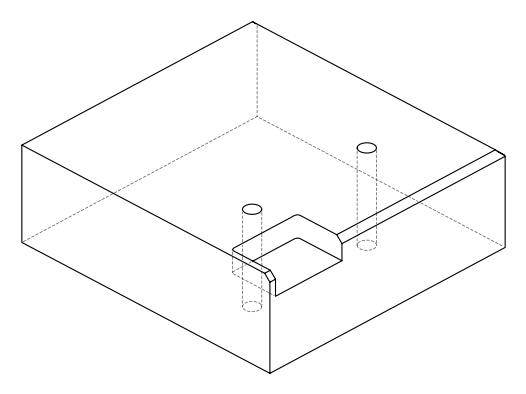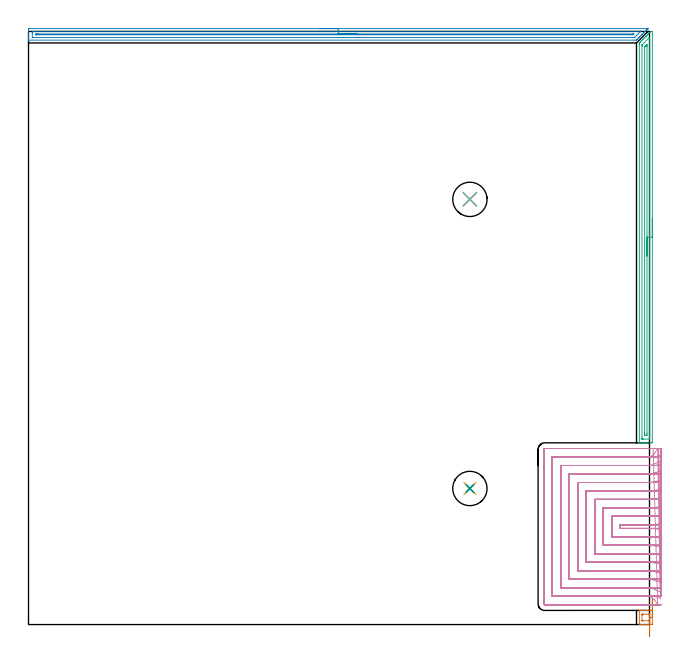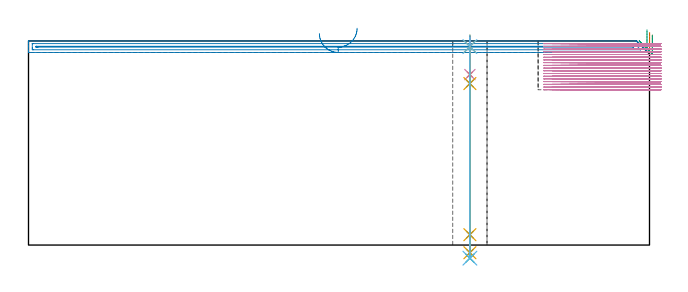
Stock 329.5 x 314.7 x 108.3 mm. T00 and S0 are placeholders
(PLAN: 12 operations, 8 tool changes, 91 min)
(1 AREA_MILL | FG_CHAMFER_SURFACE | UGT0205_001 | 0.35 min | 283 mm3)
(2 AREA_MILL_1 | FG_CHAMFER_SURFACE_1 | UGT0205_001 | 7.97 min | 6126 mm3)
(3 AREA_MILL_2 | FG_CHAMFER_SURFACE_2 | UGT0205_001 | 5.36 min | 5220 mm3)
(4 MILL_SLOT | SLOT_PARTIAL_RECTANGULAR | NXT0201_008 | Follow Part, ap 1.5, ae 75% | 75.04 min | 135758 mm3)
(5 SPOT_DRILL | STEP1HOLE | NXT0321_9005460120000 | 0.05 min | 183 mm3)
(6 SPOT_DRILL_1 | STEP1HOLE_1 | NXT0321_9005460120000 | 0.05 min | 183 mm3)
(7 DRILL_BLIND_HOLE_INTO_CENTER | STEP1HOLE | UGT0301_229 | 0.08 min | 1540 mm3)
(8 GUN_DRILL_THROUGH_HOLE | STEP1HOLE | UGT0307_008 | 0.56 min | 8772 mm3)
(9 DRILL_TO_ENLARGE_THROUGH_HOLE | STEP1HOLE | UGT0301_251 | 0.47 min | 17651 mm3)
(10 DRILL_BLIND_HOLE_INTO_CENTER_1 | STEP1HOLE_1 | UGT0301_229 | 0.08 min | 1530 mm3)
(11 GUN_DRILL_THROUGH_HOLE_1 | STEP1HOLE_1 | UGT0307_008 | 0.56 min | 8787 mm3)
(12 DRILL_TO_ENLARGE_THROUGH_HOLE_1 | STEP1HOLE_1 | UGT0301_251 | 0.47 min | 17638 mm3)
(TOOL UGT0205_001 | Chamfer Mill 20 x 3 x 45 deg. | D20 FL50 Z2)
(TOOL NXT0201_008 | ENDMILL 6mm [2P460-0600-NA 1630] | D6 FL26 Z6)
(TOOL NXT0321_9005460120000 | NC Spot Drill, 142deg, 12mm, Carbide, Uncoated | D12 PA142 FL30 Z2)
(TOOL UGT0301_229 | Twist Drill 11.9 mm | D11.9 PA118 FL100 Z2)
(TOOL UGT0307_008 | Gun Drill 11 mm | D11 PA130 FL24 Z1)
(TOOL UGT0301_251 | Twist Drill 18.2 mm | D18.2 PA118 FL135 Z2)
(OP 1 AREA_MILL)
G17 G21 G94 G90
T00 M6
G54
G17 G0 G90 X331. Y13.75 S1061 M3
G43 Z118.3 H0
Z111.4
G94 G1 Y13.712 Z110.529 F250.
Y13.598 Z109.664
Y13.409 Z108.812
Y13.147 Z107.98
Y12.813 Z107.174
Y12.41 Z106.4
Y11.941 Z105.664
Y11.41 Z104.972
Y10.821 Z104.329
Y10.178 Z103.74
Y9.486 Z103.209
Y8.75 Z102.74
Y7.976 Z102.337
Y7.17 Z102.003
Y6.338 Z101.741
Y5.486 Z101.552
Y4.622 Z101.438
Y3.75 Z101.4
X330.999 Y0.622 Z101.401
X330.997 Y0.236
X330.992 Y0.01 Z101.405
X330.618 Y0. Z101.779
X327.112 Z105.283
X326.579 Z105.818
X326.235 Z106.161
X325.703 Z106.693
X325.359 Z107.036
X324.4 Z108.
X324.248 Y0.002 Z108.144
X324.102 Y0.01 Z108.288
X324.1 Y0.175 Z108.3
Y7.325
X324.102 Y7.49 Z108.288
X324.248 Y7.498 Z108.144
X324.4 Y7.5 Z107.999
X324.671 Z107.729
X325.359 Z107.036
X326.579 Z105.818
X327.112 Z105.283
X327.722 Z104.673
X330.351 Z102.045
X330.618 Y7.497 Z101.779
X330.992 Y7.49 Z101.405
X330.997 Y7.264 Z101.402
X330.999 Y6.878 Z101.401
X331. Y6.488 Z101.4
Y3.75
X329.586 Z102.814
Y3.462
X329.585 Y2.569 Z102.815
X329.584 Y2.41 Z102.816
X329.579 Y2.043 Z102.821
X329.573 Y2.01 Z102.827
X329.507 Y2.006 Z102.893
X329.4 Y2.002 Z103.
X329.266 Y2. Z103.134
X328.865 Z103.535
X326.235 Z106.165
X325.76 Z106.64
X325.58 Y2.004 Z106.82
X325.548 Y2.007 Z106.852
X325.521 Y2.013 Z106.879
X325.519 Y2.054 Z106.881
X325.515 Y2.25 Z106.885
Y4.931
X325.516 Y5.09 Z106.884
X325.521 Y5.457 Z106.879
X325.527 Y5.49 Z106.873
X325.593 Y5.494 Z106.807
X325.7 Y5.498 Z106.7
X325.834 Y5.5 Z106.566
X326.235 Z106.165
X328.865 Z103.535
X329.34 Z103.06
X329.52 Y5.496 Z102.88
X329.552 Y5.493 Z102.848
X329.579 Y5.487 Z102.821
X329.581 Y5.446 Z102.819
X329.585 Y5.25 Z102.815
X329.586 Y3.75 Z102.814
Y2.878 Z102.852
Y2.013 Z102.966
Y1.162 Z103.155
Y0.33 Z103.417
Y-0.476 Z103.751
Y-1.25 Z104.154
Y-1.986 Z104.623
Y-2.678 Z105.154
Y-3.321 Z105.743
Y-3.911 Z106.386
Y-4.442 Z107.078
Y-4.91 Z107.814
Y-5.313 Z108.588
Y-5.647 Z109.394
Y-5.909 Z110.226
Y-6.098 Z111.078
Y-6.212 Z111.943
Y-6.25 Z112.814
G0 Z118.3
M5
M2
(OP 2 AREA_MILL_1)
G17 G21 G94 G90
T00 M6
G54
G17 G0 G90 X154.35 Y316.2 S1061 M3
G43 Z118.3 H0
Z112.2
G94 G1 X154.388 Z111.328 F250.
X154.502 Z110.463
X154.691 Z109.612
X154.953 Z108.78
X155.287 Z107.974
X155.69 Z107.2
X156.159 Z106.464
X156.69 Z105.772
X157.279 Z105.129
X157.922 Z104.539
X158.614 Z104.008
X159.35 Z103.54
X160.124 Z103.137
X160.93 Z102.803
X161.762 Z102.541
X162.614 Z102.352
X163.478 Z102.238
X164.35 Z102.2
X328.691 Y316.199 Z102.199
X328.692 Y316.197 Z102.202
X328.691 Y316.191 Z102.207
X328.287 Y315.786 Z102.611
X328.096 Y315.596 Z102.804
X327.984 Y315.484 Z102.916
X327.848 Y315.347 Z103.05
X327.799 Y315.298 Z103.1
X327.143 Y314.643 Z103.757
X326.97 Y314.468 Z103.928
X326.303 Y313.803 Z104.597
X326.091 Y313.589 Z104.807
X325.463 Y312.963 Z105.437
X325.419 Y312.919 Z105.481
X325.212 Y312.711 Z105.685
X324.623 Y312.122 Z106.277
X324.527 Y312.026 Z106.373
X324.334 Y311.832 Z106.564
X323.782 Y311.282 Z107.118
X323.455 Y310.953 Z107.443
X322.952 Y310.452 Z107.948
X322.742 Y310.241 Z108.157
X322.605 Y310.104 Z108.29
X321.849 Y310.1 Z108.3
X0.158
X0.01 Y310.106 Z108.293
X0. Y310.393 Z108.006
Y310.771 Z107.628
Y311.392 Z107.002
Y312.582 Z105.815
Y313.15 Z105.244
Y315.502 Z102.894
X0.003 Y315.786 Z102.61
X0.01 Y316.191 Z102.205
X0.188 Y316.196 Z102.202
X0.604 Y316.2 Z102.2
X164.35
Y314.786 Z103.614
X324.527
X324.651 Y314.785 Z103.615
X324.772 Y314.781 Z103.619
X324.818 Y314.779 Z103.621
X324.811 Y314.77 Z103.63
X324.742 Y314.695 Z103.705
X324.619 Y314.569 Z103.831
X324.527 Y314.476 Z103.924
X322.087 Y312.037 Z106.363
X321.85 Y311.799 Z106.601
X321.643 Y311.596 Z106.804
X321.595 Y311.552 Z106.848
X321.568 Y311.53 Z106.87
X321.532 Y311.521 Z106.879
X321.341 Y311.518 Z106.882
X320.957 Y311.515 Z106.885
X2.389
X2.264
X2.035 Y311.52 Z106.88
X2.014 Y311.521 Z106.879
X2.009 Y311.535 Z106.865
X2.003 Y311.564 Z106.836
X2.001 Y311.592 Z106.808
X2. Y313.533 Z104.867
X2.001 Y314.029 Z104.371
X2.004 Y314.408 Z103.992
X2.014 Y314.779 Z103.621
X2.389 Y314.784 Z103.616
X2.513 Y314.785 Z103.615
X164.35 Y314.786 Z103.614
Y313.372 Z105.028
X320.806 Y313.371 Z105.029
X320.957 Y313.368 Z105.032
X320.96 Y313.367 Z105.033
Y313.363 Z105.037
X320.957 Y313.357 Z105.043
X320.852 Y313.254 Z105.146
X320.744 Y313.15 Z105.25
X320.51 Y312.935 Z105.465
X320.287 Y312.931 Z105.469
X320.065 Y312.93 Z105.47
X319.397 Y312.929 Z105.471
X4.173
X4.099 Y312.931 Z105.469
X4.04 Y312.934 Z105.466
X4.01 Y312.937 Z105.463
X4.008 Y312.98 Z105.42
X4.005 Y313.15 Z105.25
X4.007 Y313.314 Z105.086
X4.014 Y313.365 Z105.035
X4.062 Y313.367 Z105.033
X4.173 Y313.369 Z105.031
X4.841 Y313.371 Z105.029
X5.066 Y313.372 Z105.028
X164.35
X165.222 Z105.066
X166.087 Z105.18
X166.938 Z105.369
X167.77 Z105.631
X168.576 Z105.965
X169.35 Z106.368
X170.086 Z106.837
X170.778 Z107.368
X171.421 Z107.957
X172.01 Z108.601
X172.542 Z109.293
X173.01 Z110.028
X173.413 Z110.802
X173.747 Z111.608
X174.009 Z112.44
X174.198 Z113.292
X174.312 Z114.157
X174.35 Z115.028
G0 Z118.3
M5
M2
(OP 3 AREA_MILL_2)
G17 G21 G94 G90
T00 M6
G54
G17 G0 G90 X331. Y215.55 S1061 M3
G43 Z118.3 H0
Z111.4
G94 G1 Y215.512 Z110.528 F250.
Y215.398 Z109.664
Y215.209 Z108.812
Y214.947 Z107.98
Y214.613 Z107.174
Y214.21 Z106.4
Y213.742 Z105.664
Y213.21 Z104.972
Y212.621 Z104.329
Y211.978 Z103.74
Y211.286 Z103.209
Y210.55 Z102.74
Y209.776 Z102.337
Y208.97 Z102.003
Y208.138 Z101.741
Y207.287 Z101.552
Y206.422 Z101.438
Y205.55 Z101.4
X330.999 Y97.017 Z101.401
X330.997 Y96.631
X330.992 Y96.41 Z101.405
X330.618 Y96.4 Z101.779
X327.112 Z105.282
X326.569 Z105.827
X326.235 Z106.161
X325.693 Z106.703
X325.359 Z107.036
X324.391 Z108.008
X324.244 Y96.402 Z108.149
X324.102 Y96.41 Z108.288
X324.1 Y96.57 Z108.3
Y307.83
X324.105 Y308.602 Z108.291
X324.223 Y308.723 Z108.174
X324.482 Y308.982 Z107.917
X324.603 Y309.103 Z107.796
X324.818 Y309.319 Z107.58
X324.92 Y309.422 Z107.476
X325.359 Y309.859 Z107.04
X325.797 Y310.299 Z106.599
X326.033 Y310.533 Z106.367
X326.673 Y311.175 Z105.723
X326.863 Y311.363 Z105.537
X326.903 Y311.403 Z105.497
X327.55 Y312.051 Z104.847
X327.693 Y312.193 Z104.707
X327.796 Y312.297 Z104.603
X327.988 Y312.489 Z104.41
X328.093 Y312.594 Z104.304
X328.69 Y313.19 Z103.71
X328.865 Y313.366 Z103.533
X329.583 Y314.083 Z102.816
X329.741 Y314.243 Z102.656
X330.179 Y314.679 Z102.221
X330.198 Y314.698 Z102.201
X330.211 Y314.7 Z102.188
X330.992 Z101.406
X331. Y314.614 Z101.4
Y205.55
X329.586 Z102.814
Y98.804
X329.584 Y98.436 Z102.816
X329.582 Y98.415 Z102.818
X329.58 Y98.411 Z102.82
X329.568 Y98.407 Z102.832
X329.498 Y98.403 Z102.902
X329.393 Y98.401 Z103.007
X329.261 Y98.4 Z103.139
X326.235 Z106.165
X325.754 Y98.401 Z106.646
X325.579 Y98.404 Z106.821
X325.548 Y98.406 Z106.852
X325.521 Y98.411 Z106.879
X325.52 Y98.451 Z106.88
X325.516 Y98.644 Z106.884
X325.515 Y98.804 Z106.885
X325.514 Y99.538 Z106.886
X325.515 Y306.937 Z106.885
X325.518 Y307.304 Z106.882
X325.521 Y307.487 Z106.879
X325.529 Y307.567 Z106.871
X325.572 Y307.613 Z106.828
X325.781 Y307.83 Z106.619
X329.353 Y311.403 Z103.047
X329.423 Y311.471 Z102.977
X329.553 Y311.595 Z102.847
X329.574 Y311.613 Z102.826
X329.579 Y311.569 Z102.821
X329.583 Y311.403 Z102.817
X329.585 Y311.21 Z102.815
X329.586 Y304.099 Z102.814
Y205.55
X328.172 Z104.228
X328.171 Y101.297 Z104.229
X328.166 Y100.59 Z104.234
X328.164 Y100.41 Z104.236
X327.988 Y100.408 Z104.412
X327.296 Y100.402 Z105.104
X327.112 Y100.407 Z105.288
X326.935 Y100.413 Z105.465
X326.932 Y100.59 Z105.468
X326.93 Y100.775 Z105.47
X326.929 Y101.483 Z105.471
X326.928 Y101.67 Z105.472
X326.929 Y306.044 Z105.471
X326.93 Y306.228 Z105.47
X326.935 Y306.417 Z105.465
X326.939 Y306.528 Z105.461
X326.983 Y306.575 Z105.417
X327.112 Y306.711 Z105.288
X327.223 Y306.823 Z105.177
X327.336 Y306.937 Z105.064
X327.666 Y307.265 Z104.734
X327.988 Y307.582 Z104.412
X328.114 Y307.702 Z104.286
X328.165 Y307.675 Z104.235
X328.167 Y307.648 Z104.233
X328.171 Y306.937 Z104.229
Y306.75
X328.172 Y205.55 Z104.228
Y204.678 Z104.267
Y203.814 Z104.38
Y202.962 Z104.569
Y202.13 Z104.832
Y201.324 Z105.165
Y200.55 Z105.568
Y199.814 Z106.037
Y199.122 Z106.568
Y198.479 Z107.157
Y197.89 Z107.801
Y197.359 Z108.493
Y196.89 Z109.228
Y196.487 Z110.002
Y196.153 Z110.808
Y195.891 Z111.64
Y195.702 Z112.492
Y195.588 Z113.357
Y195.55 Z114.228
G0 Z118.3
M5
M2
(OP 4 MILL_SLOT)
G17 G21 G94 G90
T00 M6
G54
G17 G0 G90 X335.485 Y53.406 S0 M3
G43 Z118.3 H1
Z106.861
G94 G1 X332.5 Y53.105 F250.
G2 X328.434 Y52.9 R40.5 F500.
G1 X313.9
Y51.
X328.434
G2 X332.5 Y50.795 R40.5
G1 X335.485 Y50.494 F250.
X335.481 Y57.969
X332.5 Y57.63
G2 X328.434 Y57.4 R36. F500.
G1 X309.4
Y46.5
X328.434
G2 X332.5 Y46.27 R36.
G1 X335.481 Y45.931 F250.
X335.475 Y62.551
X332.5 Y62.163
G2 X328.434 Y61.9 R31.5 F500.
G1 X304.9
Y42.
X328.434
G2 X332.5 Y41.737 R31.5
G1 X335.475 Y41.349 F250.
X335.466 Y67.16
X332.5 Y66.708
G2 X328.434 Y66.4 R27. F500.
G1 X300.4
Y37.5
X328.434
G2 X332.5 Y37.192 R27.
G1 X335.466 Y36.74 F250.
X335.451 Y71.812
X332.5 Y71.27
G2 X328.434 Y70.9 R22.5 F500.
G1 X295.9
Y33.
X328.434
G2 X332.5 Y32.63 R22.5
G1 X335.451 Y32.088 F250.
X335.422 Y76.543
X332.5 Y75.865
G2 X328.434 Y75.4 R18. F500.
G1 X291.4
Y28.5
X328.434
G2 X332.5 Y28.035 R18.
G1 X335.422 Y27.357 F250.
X335.361 Y81.43
X332.5 Y80.527
G2 X328.434 Y79.9 R13.5 F500.
G1 X286.9
Y24.
X328.434
G2 X332.5 Y23.373 R13.5
G1 X335.361 Y22.47 F250.
X335.176 Y86.726
X332.5 Y85.371
G2 X328.434 Y84.4 R9. F500.
G1 X282.4
Y19.5
X328.434
G2 X332.5 Y18.529 R9.
G1 X335.176 Y17.174 F250.
X333.843 Y93.425
X332.19 Y90.921
G2 X328.434 Y88.9 R4.5 F500.
G1 X277.9
Y15.
X328.434
G2 X332.107 Y13.1 R4.5
G1 X333.841 Y10.651 F250.
X331.434 Y93.4 F500.
X328.434 F250.
X273.8 F500.
G3 X273.4 Y93. R0.4
G1 Y10.9
G3 X273.8 Y10.5 R0.4
G1 X328.434
X331.434 F250.
G0 Z118.3
X335.499 Y52.997
Z105.422
G1 X332.5 Y52.915
G2 X331.39 Y52.9 R40.5 F500.
G1 X313.9
Y51.
X331.159
G2 X332.5 Y50.978 R40.5
G1 X335.498 Y50.878 F250.
X335.499 Y57.51
X332.5 Y57.417
G2 X331.39 Y57.4 R36. F500.
G1 X309.4
Y46.5
X331.159
G2 X332.5 Y46.475 R36.
G1 X335.498 Y46.363 F250.
Y62.025
X332.5 Y61.92
G2 X331.39 Y61.9 R31.5 F500.
G1 X304.9
Y42.
X331.159
G2 X332.5 Y41.971 R31.5
G1 X335.497 Y41.844 F250.
Y66.546
X332.5 Y66.423
G2 X331.39 Y66.4 R27. F500.
G1 X300.4
Y37.5
X331.159
G2 X332.5 Y37.467 R27.
G1 X335.496 Y37.318 F250.
Y71.075
X332.5 Y70.927
G2 X331.39 Y70.9 R22.5 F500.
G1 X295.9
Y33.
X331.159
G2 X332.5 Y32.96 R22.5
G1 X335.495 Y32.781 F250.
X335.494 Y75.619
X332.5 Y75.434
G2 X331.39 Y75.4 R18. F500.
G1 X291.4
Y28.5
X331.159
G2 X332.5 Y28.45 R18.
G1 X335.492 Y28.226 F250.
X335.49 Y80.192
X332.5 Y79.946
G2 X331.39 Y79.9 R13.5 F500.
G1 X286.9
Y24.
X331.159
G2 X332.5 Y23.933 R13.5
G1 X335.485 Y23.635 F250.
X335.477 Y84.839
X332.5 Y84.469
G2 X331.39 Y84.4 R9. F500.
G1 X282.4
Y19.5
X331.159
G2 X332.5 Y19.4 R9.
G1 X335.466 Y18.952 F250.
X335.407 Y89.779
X332.5 Y89.039
G2 X331.39 Y88.9 R4.5 F500.
G1 X277.9
Y15.
X331.159
G2 X332.5 Y14.795 R4.5
G1 X335.364 Y13.901 F250.
X334.39 Y93.4
X331.39
X273.8 F500.
G3 X273.4 Y93. R0.4
G1 Y10.9
G3 X273.8 Y10.5 R0.4
G1 X331.159
X334.159 F250.
G0 X335.5 Y52.908 Z103.983
G1 X332.5 Y52.9
X332.391 F500.
X313.9
Y51.
X332.387
X332.5
X335.5 Y50.991 F250.
Y57.409
X332.5 Y57.4
X332.391 F500.
X309.4
Y46.5
X332.387
X332.5
X335.5 Y46.49 F250.
Y61.911
X332.5 Y61.9
X332.391 F500.
X304.9
Y42.
X332.387
X332.5
X335.5 Y41.989 F250.
Y66.412
X332.5 Y66.4
X332.391 F500.
X300.4
Y37.5
X332.387
X332.5
X335.5 Y37.487 F250.
Y70.915
X332.5 Y70.9
X332.391 F500.
X295.9
Y33.
X332.387
X332.5
X335.5 Y32.985 F250.
Y75.419
X332.5 Y75.4
X332.391 F500.
X291.4
Y28.5
X332.387
X332.5
X335.5 Y28.481 F250.
Y79.925
X332.5 Y79.9
X332.391 F500.
X286.9
Y24.
X332.387
X332.5
X335.5 Y23.974 F250.
Y84.437
X332.5 Y84.401
X332.391 Y84.4 F500.
X282.4
Y19.5
X332.387
X332.5 Y19.499
X335.5 Y19.462 F250.
X335.499 Y88.974
X332.5 Y88.901
X332.391 Y88.9 F500.
X277.9
Y15.
X332.387
X332.5 Y14.999
X335.499 Y14.923 F250.
X335.391 Y93.4
X332.391
X273.8 F500.
G3 X273.4 Y93. R0.4
G1 Y10.9
G3 X273.8 Y10.5 R0.4
G1 X332.387
X335.387 F250.
G0 X335.5 Y52.9 Z102.544
G1 X332.5
X313.9 F500.
Y51.
X332.5
X335.5 F250.
Y57.4
X332.5
X309.4 F500.
Y46.5
X332.5
X335.5 F250.
Y61.9
X332.5
X304.9 F500.
Y42.
X332.5
X335.5 F250.
Y66.4
X332.5
X300.4 F500.
Y37.5
X332.5
X335.5 F250.
Y70.9
X332.5
X295.9 F500.
Y33.
X332.5
X335.5 F250.
Y75.4
X332.5
X291.4 F500.
Y28.5
X332.5
X335.5 F250.
Y79.9
X332.5
X286.9 F500.
Y24.
X332.5
X335.5 F250.
Y84.4
X332.5
X282.4 F500.
Y19.5
X332.5
X335.5 F250.
Y88.9
X332.5
X277.9 F500.
Y15.
X332.5
X335.5 F250.
Y93.4
X332.5
X273.8 F500.
G3 X273.4 Y93. R0.4
G1 Y10.9
G3 X273.8 Y10.5 R0.4
G1 X332.5
X335.5 F250.
G0 Y52.9 Z101.105
G1 X332.5
X313.9 F500.
Y51.
X332.5
X335.5 F250.
Y57.4
X332.5
X309.4 F500.
Y46.5
X332.5
X335.5 F250.
Y61.9
X332.5
X304.9 F500.
Y42.
X332.5
X335.5 F250.
Y66.4
X332.5
X300.4 F500.
Y37.5
X332.5
X335.5 F250.
Y70.9
X332.5
X295.9 F500.
Y33.
X332.5
X335.5 F250.
Y75.4
X332.5
X291.4 F500.
Y28.5
X332.5
X335.5 F250.
Y79.9
X332.5
X286.9 F500.
Y24.
X332.5
X335.5 F250.
Y84.4
X332.5
X282.4 F500.
Y19.5
X332.5
X335.5 F250.
Y88.9
X332.5
X277.9 F500.
Y15.
X332.5
X335.5 F250.
Y93.4
X332.5
X273.8 F500.
G3 X273.4 Y93. R0.4
G1 Y10.9
G3 X273.8 Y10.5 R0.4
G1 X332.5
X335.5 F250.
G0 Y52.9 Z99.667
G1 X332.5
X313.9 F500.
Y51.
X332.5
X335.5 F250.
Y57.4
X332.5
X309.4 F500.
Y46.5
X332.5
X335.5 F250.
Y61.9
X332.5
X304.9 F500.
Y42.
X332.5
X335.5 F250.
Y66.4
X332.5
X300.4 F500.
Y37.5
X332.5
X335.5 F250.
Y70.9
X332.5
X295.9 F500.
Y33.
X332.5
X335.5 F250.
Y75.4
X332.5
X291.4 F500.
Y28.5
X332.5
X335.5 F250.
Y79.9
X332.5
X286.9 F500.
Y24.
X332.5
X335.5 F250.
Y84.4
X332.5
X282.4 F500.
Y19.5
X332.5
X335.5 F250.
Y88.9
X332.5
X277.9 F500.
Y15.
X332.5
X335.5 F250.
Y93.4
X332.5
X273.8 F500.
G3 X273.4 Y93. R0.4
G1 Y10.9
G3 X273.8 Y10.5 R0.4
G1 X332.5
X335.5 F250.
G0 Y52.9 Z98.228
G1 X332.5
X313.9 F500.
Y51.
X332.5
X335.5 F250.
Y57.4
X332.5
X309.4 F500.
Y46.5
X332.5
X335.5 F250.
Y61.9
X332.5
X304.9 F500.
Y42.
X332.5
X335.5 F250.
Y66.4
X332.5
X300.4 F500.
Y37.5
X332.5
X335.5 F250.
Y70.9
X332.5
X295.9 F500.
Y33.
X332.5
X335.5 F250.
Y75.4
X332.5
X291.4 F500.
Y28.5
X332.5
X335.5 F250.
Y79.9
X332.5
X286.9 F500.
Y24.
X332.5
X335.5 F250.
Y84.4
X332.5
X282.4 F500.
Y19.5
X332.5
X335.5 F250.
Y88.9
X332.5
X277.9 F500.
Y15.
X332.5
X335.5 F250.
Y93.4
X332.5
X273.8 F500.
G3 X273.4 Y93. R0.4
G1 Y10.9
G3 X273.8 Y10.5 R0.4
G1 X332.5
X335.5 F250.
G0 Y52.9 Z96.789
G1 X332.5
X313.9 F500.
Y51.
X332.5
X335.5 F250.
Y57.4
X332.5
X309.4 F500.
Y46.5
X332.5
X335.5 F250.
Y61.9
X332.5
X304.9 F500.
Y42.
X332.5
X335.5 F250.
Y66.4
X332.5
X300.4 F500.
Y37.5
X332.5
X335.5 F250.
Y70.9
X332.5
X295.9 F500.
Y33.
X332.5
X335.5 F250.
Y75.4
X332.5
X291.4 F500.
Y28.5
X332.5
X335.5 F250.
Y79.9
X332.5
X286.9 F500.
Y24.
X332.5
X335.5 F250.
Y84.4
X332.5
X282.4 F500.
Y19.5
X332.5
X335.5 F250.
Y88.9
X332.5
X277.9 F500.
Y15.
X332.5
X335.5 F250.
Y93.4
X332.5
X273.8 F500.
G3 X273.4 Y93. R0.4
G1 Y10.9
G3 X273.8 Y10.5 R0.4
G1 X332.5
X335.5 F250.
G0 Y52.9 Z95.35
G1 X332.5
X313.9 F500.
Y51.
X332.5
X335.5 F250.
Y57.4
X332.5
X309.4 F500.
Y46.5
X332.5
X335.5 F250.
Y61.9
X332.5
X304.9 F500.
Y42.
X332.5
X335.5 F250.
Y66.4
X332.5
X300.4 F500.
Y37.5
X332.5
X335.5 F250.
Y70.9
X332.5
X295.9 F500.
Y33.
X332.5
X335.5 F250.
Y75.4
X332.5
X291.4 F500.
Y28.5
X332.5
X335.5 F250.
Y79.9
X332.5
X286.9 F500.
Y24.
X332.5
X335.5 F250.
Y84.4
X332.5
X282.4 F500.
Y19.5
X332.5
X335.5 F250.
Y88.9
X332.5
X277.9 F500.
Y15.
X332.5
X335.5 F250.
Y93.4
X332.5
X273.8 F500.
G3 X273.4 Y93. R0.4
G1 Y10.9
G3 X273.8 Y10.5 R0.4
G1 X332.5
X335.5 F250.
G0 Y52.9 Z93.911
G1 X332.5
X313.9 F500.
Y51.
X332.5
X335.5 F250.
Y57.4
X332.5
X309.4 F500.
Y46.5
X332.5
X335.5 F250.
Y61.9
X332.5
X304.9 F500.
Y42.
X332.5
X335.5 F250.
Y66.4
X332.5
X300.4 F500.
Y37.5
X332.5
X335.5 F250.
Y70.9
X332.5
X295.9 F500.
Y33.
X332.5
X335.5 F250.
Y75.4
X332.5
X291.4 F500.
Y28.5
X332.5
X335.5 F250.
Y79.9
X332.5
X286.9 F500.
Y24.
X332.5
X335.5 F250.
Y84.4
X332.5
X282.4 F500.
Y19.5
X332.5
X335.5 F250.
Y88.9
X332.5
X277.9 F500.
Y15.
X332.5
X335.5 F250.
Y93.4
X332.5
X273.8 F500.
G3 X273.4 Y93. R0.4
G1 Y10.9
G3 X273.8 Y10.5 R0.4
G1 X332.5
X335.5 F250.
G0 Y52.9 Z92.472
G1 X332.5
X313.9 F500.
Y51.
X332.5
X335.5 F250.
Y57.4
X332.5
X309.4 F500.
Y46.5
X332.5
X335.5 F250.
Y61.9
X332.5
X304.9 F500.
Y42.
X332.5
X335.5 F250.
Y66.4
X332.5
X300.4 F500.
Y37.5
X332.5
X335.5 F250.
Y70.9
X332.5
X295.9 F500.
Y33.
X332.5
X335.5 F250.
Y75.4
X332.5
X291.4 F500.
Y28.5
X332.5
X335.5 F250.
Y79.9
X332.5
X286.9 F500.
Y24.
X332.5
X335.5 F250.
Y84.4
X332.5
X282.4 F500.
Y19.5
X332.5
X335.5 F250.
Y88.9
X332.5
X277.9 F500.
Y15.
X332.5
X335.5 F250.
Y93.4
X332.5
X273.8 F500.
G3 X273.4 Y93. R0.4
G1 Y10.9
G3 X273.8 Y10.5 R0.4
G1 X332.5
X335.5 F250.
G0 Y52.9 Z91.033
G1 X332.5
X313.9 F500.
Y51.
X332.5
X335.5 F250.
Y57.4
X332.5
X309.4 F500.
Y46.5
X332.5
X335.5 F250.
Y61.9
X332.5
X304.9 F500.
Y42.
X332.5
X335.5 F250.
Y66.4
X332.5
X300.4 F500.
Y37.5
X332.5
X335.5 F250.
Y70.9
X332.5
X295.9 F500.
Y33.
X332.5
X335.5 F250.
Y75.4
X332.5
X291.4 F500.
Y28.5
X332.5
X335.5 F250.
Y79.9
X332.5
X286.9 F500.
Y24.
X332.5
X335.5 F250.
Y84.4
X332.5
X282.4 F500.
Y19.5
X332.5
X335.5 F250.
Y88.9
X332.5
X277.9 F500.
Y15.
X332.5
X335.5 F250.
Y93.4
X332.5
X273.8 F500.
G3 X273.4 Y93. R0.4
G1 Y10.9
G3 X273.8 Y10.5 R0.4
G1 X332.5
X335.5 F250.
G0 Y52.9 Z89.594
G1 X332.5
X313.9 F500.
Y51.
X332.5
X335.5 F250.
Y57.4
X332.5
X309.4 F500.
Y46.5
X332.5
X335.5 F250.
Y61.9
X332.5
X304.9 F500.
Y42.
X332.5
X335.5 F250.
Y66.4
X332.5
X300.4 F500.
Y37.5
X332.5
X335.5 F250.
Y70.9
X332.5
X295.9 F500.
Y33.
X332.5
X335.5 F250.
Y75.4
X332.5
X291.4 F500.
Y28.5
X332.5
X335.5 F250.
Y79.9
X332.5
X286.9 F500.
Y24.
X332.5
X335.5 F250.
Y84.4
X332.5
X282.4 F500.
Y19.5
X332.5
X335.5 F250.
Y88.9
X332.5
X277.9 F500.
Y15.
X332.5
X335.5 F250.
Y93.4
X332.5
X273.8 F500.
G3 X273.4 Y93. R0.4
G1 Y10.9
G3 X273.8 Y10.5 R0.4
G1 X332.5
X335.5 F250.
G0 Y52.9 Z88.156
G1 X332.5
X313.9 F500.
Y51.
X332.5
X335.5 F250.
Y57.4
X332.5
X309.4 F500.
Y46.5
X332.5
X335.5 F250.
Y61.9
X332.5
X304.9 F500.
Y42.
X332.5
X335.5 F250.
Y66.4
X332.5
X300.4 F500.
Y37.5
X332.5
X335.5 F250.
Y70.9
X332.5
X295.9 F500.
Y33.
X332.5
X335.5 F250.
Y75.4
X332.5
X291.4 F500.
Y28.5
X332.5
X335.5 F250.
Y79.9
X332.5
X286.9 F500.
Y24.
X332.5
X335.5 F250.
Y84.4
X332.5
X282.4 F500.
Y19.5
X332.5
X335.5 F250.
Y88.9
X332.5
X277.9 F500.
Y15.
X332.5
X335.5 F250.
Y93.4
X332.5
X273.8 F500.
G3 X273.4 Y93. R0.4
G1 Y10.9
G3 X273.8 Y10.5 R0.4
G1 X332.5
X335.5 F250.
G0 Y52.9 Z86.717
G1 X332.5
X313.9 F500.
Y51.
X332.5
X335.5 F250.
Y57.4
X332.5
X309.4 F500.
Y46.5
X332.5
X335.5 F250.
Y61.9
X332.5
X304.9 F500.
Y42.
X332.5
X335.5 F250.
Y66.4
X332.5
X300.4 F500.
Y37.5
X332.5
X335.5 F250.
Y70.9
X332.5
X295.9 F500.
Y33.
X332.5
X335.5 F250.
Y75.4
X332.5
X291.4 F500.
Y28.5
X332.5
X335.5 F250.
Y79.9
X332.5
X286.9 F500.
Y24.
X332.5
X335.5 F250.
Y84.4
X332.5
X282.4 F500.
Y19.5
X332.5
X335.5 F250.
Y88.9
X332.5
X277.9 F500.
Y15.
X332.5
X335.5 F250.
Y93.4
X332.5
X273.8 F500.
G3 X273.4 Y93. R0.4
G1 Y10.9
G3 X273.8 Y10.5 R0.4
G1 X332.5
X335.5 F250.
G0 Y52.9 Z85.278
G1 X332.5
X313.9 F500.
Y51.
X332.5
X335.5 F250.
Y57.4
X332.5
X309.4 F500.
Y46.5
X332.5
X335.5 F250.
Y61.9
X332.5
X304.9 F500.
Y42.
X332.5
X335.5 F250.
Y66.4
X332.5
X300.4 F500.
Y37.5
X332.5
X335.5 F250.
Y70.9
X332.5
X295.9 F500.
Y33.
X332.5
X335.5 F250.
Y75.4
X332.5
X291.4 F500.
Y28.5
X332.5
X335.5 F250.
Y79.9
X332.5
X286.9 F500.
Y24.
X332.5
X335.5 F250.
Y84.4
X332.5
X282.4 F500.
Y19.5
X332.5
X335.5 F250.
Y88.9
X332.5
X277.9 F500.
Y15.
X332.5
X335.5 F250.
Y93.4
X332.5
X273.8 F500.
G3 X273.4 Y93. R0.4
G1 Y10.9
G3 X273.8 Y10.5 R0.4
G1 X332.5
X335.5 F250.
G0 Y52.9 Z83.839
G1 X332.5
X313.9 F500.
Y51.
X332.5
X335.5 F250.
Y57.4
X332.5
X309.4 F500.
Y46.5
X332.5
X335.5 F250.
Y61.9
X332.5
X304.9 F500.
Y42.
X332.5
X335.5 F250.
Y66.4
X332.5
X300.4 F500.
Y37.5
X332.5
X335.5 F250.
Y70.9
X332.5
X295.9 F500.
Y33.
X332.5
X335.5 F250.
Y75.4
X332.5
X291.4 F500.
Y28.5
X332.5
X335.5 F250.
Y79.9
X332.5
X286.9 F500.
Y24.
X332.5
X335.5 F250.
Y84.4
X332.5
X282.4 F500.
Y19.5
X332.5
X335.5 F250.
Y88.9
X332.5
X277.9 F500.
Y15.
X332.5
X335.5 F250.
Y93.4
X332.5
X273.8 F500.
G3 X273.4 Y93. R0.4
G1 Y10.9
G3 X273.8 Y10.5 R0.4
G1 X332.5
X335.5 F250.
G0 Y52.9 Z82.4
G1 X332.5
X313.9 F500.
Y51.
X332.5
X335.5 F250.
Y57.4
X332.5
X309.4 F500.
Y46.5
X332.5
X335.5 F250.
Y61.9
X332.5
X304.9 F500.
Y42.
X332.5
X335.5 F250.
Y66.4
X332.5
X300.4 F500.
Y37.5
X332.5
X335.5 F250.
Y70.9
X332.5
X295.9 F500.
Y33.
X332.5
X335.5 F250.
Y75.4
X332.5
X291.4 F500.
Y28.5
X332.5
X335.5 F250.
Y79.9
X332.5
X286.9 F500.
Y24.
X332.5
X335.5 F250.
Y84.4
X332.5
X282.4 F500.
Y19.5
X332.5
X335.5 F250.
Y88.9
X332.5
X277.9 F500.
Y15.
X332.5
X335.5 F250.
Y93.4
X332.5
X273.8 F500.
G3 X273.4 Y93. R0.4
G1 Y10.9
G3 X273.8 Y10.5 R0.4
G1 X332.5
X335.5 F250.
G0 Z118.3
M5
M2
(OP 5 SPOT_DRILL)
G17 G21 G94 G90
T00 M6
G54
G17 G0 G90 X234.2 Y72.2 S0 M3
G43 Z118.3 H0
G94 G81 G98 Z105.3 F250. R111.3
G80
M5
M2
(OP 6 SPOT_DRILL_1)
G17 G21 G94 G90
T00 M6
G54
G17 G0 G90 X234.2 Y225.6 S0 M3
G43 Z118.3 H0
G94 G81 G98 Z105.3 F250. R111.3
G80
M5
M2
(OP 7 DRILL_BLIND_HOLE_INTO_CENTER)
G17 G21 G94 G90
T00 M6
G54
G17 G0 G90 X234.2 Y72.2 S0 M3
G43 Z118.3 H0
G94 G81 G98 Z90.45 F250. R110.3
G80
M5
M2
(OP 8 GUN_DRILL_THROUGH_HOLE)
G17 G21 G94 G90
T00 M6
G54
G17 G0 G90 X234.2 Y72.2 M8
G43 Z118.3 H0
Z105.357
S716 M3
G94 G1 Z85.69 F125. M26
G4 X.084
Z5.5 F250.
G4 X.084
Z-4.065 F125.
G4 X.084
M5
M9
G0 Z105.357
Z118.3
M2
(OP 9 DRILL_TO_ENLARGE_THROUGH_HOLE)
G17 G21 G94 G90
T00 M6
G54
G17 G0 G90 X234.2 Y72.2 S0 M3
G43 Z118.3 H0
G94 G73 G98 Z-6.968 F250. Q16.467 R110.3
G80
M5
M2
(OP 10 DRILL_BLIND_HOLE_INTO_CENTER_1)
G17 G21 G94 G90
T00 M6
G54
G17 G0 G90 X234.2 Y225.6 S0 M3
G43 Z118.3 H0
G94 G81 G98 Z90.45 F250. R110.3
G80
M5
M2
(OP 11 GUN_DRILL_THROUGH_HOLE_1)
G17 G21 G94 G90
T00 M6
G54
G17 G0 G90 X234.2 Y225.6 M8
G43 Z118.3 H0
Z105.357
S716 M3
G94 G1 Z85.69 F125. M26
G4 X.084
Z5.5 F250.
G4 X.084
Z-4.065 F125.
G4 X.084
M5
M9
G0 Z105.357
Z118.3
M2
(OP 12 DRILL_TO_ENLARGE_THROUGH_HOLE_1)
G17 G21 G94 G90
T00 M6
G54
G17 G0 G90 X234.2 Y225.6 S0 M3
G43 Z118.3 H0
G94 G73 G98 Z-6.968 F250. Q16.467 R110.3
G80
M5
M2
